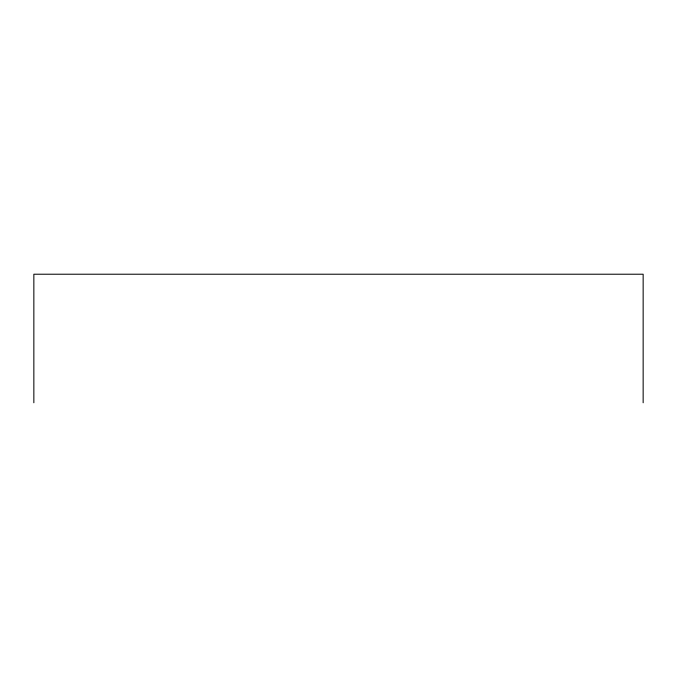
<?xml version="1.0" encoding="UTF-8"?>
<svg xmlns="http://www.w3.org/2000/svg" width="677" height="677" viewBox="0 0 677 677"><rect width="100%" height="100%" fill="white"/><g stroke="black" fill="none" stroke-linecap="round" stroke-linejoin="round"><path stroke-width="1.02" d="M643.15 402.781L643.15 274.219L33.85 274.219L33.85 402.781"/></g></svg>
